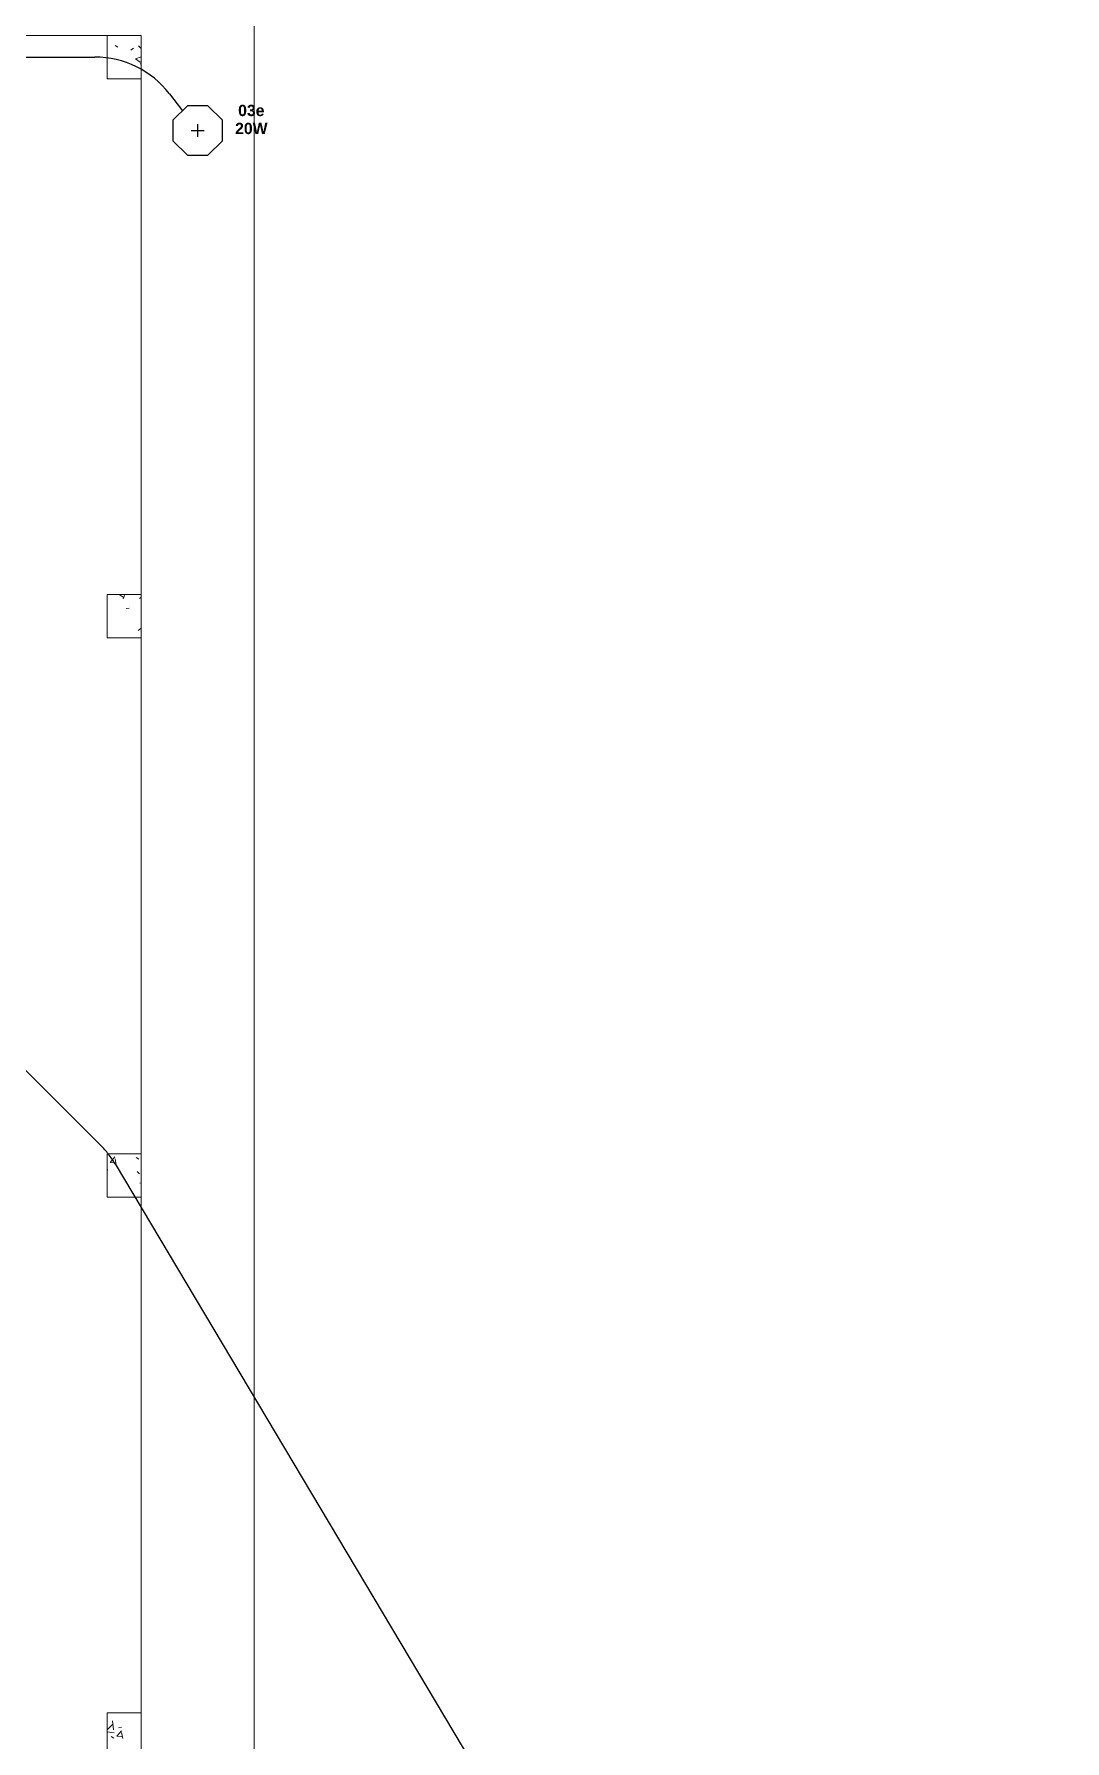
# Model space of a CAD drawing. Extents: x 1450 to 1868, y 82 to 351.
# Drawn here: x 1470.1 to 1475.57, y 185.36 to 194.43 of the extents above; entities that cross this region are included whole.
import ezdxf

# ---------------------------------------------------------------- set-up
doc = ezdxf.new("R2010")
doc.units = 0
doc.header["$LTSCALE"] = 0.5
doc.linetypes.add('ELETRODUTO_TETO', pattern=[1000, 1000, 0])
doc.layers.get('0').update_dxf_attribs({"linetype": 'CONTINUOUS'})
doc.layers.add('A-FLOR', color=192, linetype='CONTINUOUS', lineweight=9)
doc.layers.add('S-COLS', color=52, linetype='CONTINUOUS', lineweight=9)
for name, color, linetype in [('ELETRODUTO', 7, 'CONTINUOUS'), ('Iluminação', 7, 'CONTINUOUS'), ('INDICACAO_CIRCUITO', 2, 'CONTINUOUS'), ('INDICACAO_POTENCIA', 1, 'CONTINUOUS'), ('LUMINÁRIAS', 3, 'CONTINUOUS')]:
    doc.layers.add(name, color=color, linetype=linetype)
doc.styles.add('Arial', font='arialbd.ttf', dxfattribs={"height": 100})

# ---------------------------------------------------------------- blocks, each defined once
blk = doc.blocks.new('Pilar Retangular de Concreto - 18x23-V14-Planta Baixa')
at = {"layer": 'S-COLS'}
h = blk.add_hatch(dxfattribs=at)
h.set_pattern_fill('FP_27', color=256, style=0, pattern_type=2)
h.set_pattern_definition([(50, (36081.5, -23704.7), (364.368, -31.8783), [38.1, -419.1]), (355, (36081.5, -23704.7), (-70.486, 382.1133), [30.48, -335.28]), (100.451, (36111.87, -23707.35), (293.885, 350.2334), [32.38, -356.18]), (46.184, (36081.5, -23603.1), (542.1585, -84.086), [57.15, -628.65]), (96.636, (36126.7, -23610.1), (474.805, 494.8554), [48.57, -534.27]), (351.184, (36081.5, -23603.1), (474.81, 494.85), [45.72, -502.92]), (21, (36132.3, -23628.5), (303.2285, -204.5305), [38.1, -419.1]), (326, (36132.3, -23628.5), (123.604, 368.376), [30.48, -335.28]), (71.451, (36157.58, -23645.54), (426.834, 163.8427), [32.38, -356.18]), (37.5, (36081.51, -23704.7), (6.17665, 169.11015), [16.764, -314.452, 16.764, -660.146]), (37.5, (36081.51, -23704.7), (6.17665, 169.11015), [-347.98, -323.596, 16.764, -319.786]), (7.5, (36081.5, -23704.7), (133.6389, 200.3615), [16.764, -177.292, 16.764, -306.832, -128.27]), (7.5, (36081.5, -23704.7), (133.6389, 200.3615), [-517.652, 16.764, -111.506]), (327.5, (35968.22, -23704.7), (271.1818, -11.45836), [16.764, -110.236, 16.764, -905.256]), (327.5, (35968.22, -23704.7), (271.1818, -11.45836), [-143.764, -379.476, 16.764, -509.016]), (317.5, (35917.43, -23704.7), (296.2585, 50.8528), [16.764, -148.336, 16.764, -619.76]), (317.5, (35917.43, -23704.7), (296.2585, 50.8528), [-181.864, -246.38, 16.764, -356.616])])
h.paths.add_polyline_path([(-90, -115), (90, -115), (90, 115), (-90, 115)], flags=0)
for p, q in [((90, 115), (-90, 115)), ((-90, 115), (-90, -115)), ((90, -115), (90, 115)), ((-90, -115), (90, -115))]:
    blk.add_line(p, q, dxfattribs=at)
blk = doc.blocks.new('Pilar Retangular de Concreto - 18x23-V15-Planta Baixa')
at = {"layer": 'S-COLS'}
h = blk.add_hatch(dxfattribs=at)
h.set_pattern_fill('FP_28', color=256, style=0, pattern_type=2)
h.set_pattern_definition([(50, (36081.5, -26674.7), (364.368, -31.8783), [38.1, -419.1]), (355, (36081.5, -26674.7), (-70.486, 382.1133), [30.48, -335.28]), (100.451, (36111.87, -26677.35), (293.885, 350.2334), [32.38, -356.18]), (46.184, (36081.5, -26573.1), (542.1585, -84.086), [57.15, -628.65]), (96.636, (36126.7, -26580.1), (474.805, 494.8554), [48.57, -534.27]), (351.184, (36081.5, -26573.1), (474.81, 494.85), [45.72, -502.92]), (21, (36132.3, -26598.5), (303.2285, -204.5305), [38.1, -419.1]), (326, (36132.3, -26598.5), (123.604, 368.376), [30.48, -335.28]), (71.451, (36157.58, -26615.54), (426.834, 163.8427), [32.38, -356.18]), (37.5, (36081.51, -26674.7), (6.17665, 169.11015), [16.764, -314.452, 16.764, -660.146]), (37.5, (36081.51, -26674.7), (6.17665, 169.11015), [-347.98, -323.596, 16.764, -319.786]), (7.5, (36081.5, -26674.7), (133.6389, 200.3615), [16.764, -177.292, 16.764, -306.832, -128.27]), (7.5, (36081.5, -26674.7), (133.6389, 200.3615), [-517.652, 16.764, -111.506]), (327.5, (35968.22, -26674.7), (271.1818, -11.45836), [16.764, -110.236, 16.764, -905.256]), (327.5, (35968.22, -26674.7), (271.1818, -11.45836), [-143.764, -379.476, 16.764, -509.016]), (317.5, (35917.43, -26674.7), (296.2585, 50.8528), [16.764, -148.336, 16.764, -619.76]), (317.5, (35917.43, -26674.7), (296.2585, 50.8528), [-181.864, -246.38, 16.764, -356.616])])
h.paths.add_polyline_path([(90, -115), (90, -115), (90, 115), (-90, 115), (-90, -115)], flags=0)
for p, q in [((90, 115), (-90, 115)), ((-90, 115), (-90, -115)), ((90, -115), (90, 115)), ((-90, -115), (90, -115))]:
    blk.add_line(p, q, dxfattribs=at)
blk = doc.blocks.new('Pilar Retangular de Concreto - 18x23-V16-Planta Baixa')
at = {"layer": 'S-COLS'}
h = blk.add_hatch(dxfattribs=at)
h.set_pattern_fill('FP_29', color=256, style=0, pattern_type=2)
h.set_pattern_definition([(50, (36081.5, -29644.7), (364.368, -31.8783), [38.1, -419.1]), (355, (36081.5, -29644.7), (-70.486, 382.1133), [30.48, -335.28]), (100.451, (36111.87, -29647.36), (293.885, 350.2334), [32.38, -356.18]), (46.184, (36081.5, -29543.1), (542.1585, -84.086), [57.15, -628.65]), (96.636, (36126.7, -29550.1), (474.805, 494.8554), [48.57, -534.27]), (351.184, (36081.5, -29543.1), (474.81, 494.85), [45.72, -502.92]), (21, (36132.3, -29568.5), (303.2285, -204.5305), [38.1, -419.1]), (326, (36132.3, -29568.5), (123.604, 368.376), [30.48, -335.28]), (71.451, (36157.58, -29585.54), (426.834, 163.8427), [32.38, -356.18]), (37.5, (36081.51, -29644.7), (6.17665, 169.11015), [16.764, -314.452, 16.764, -660.146]), (37.5, (36081.51, -29644.7), (6.17665, 169.11015), [-347.98, -323.596, 16.764, -319.786]), (7.5, (36081.5, -29644.7), (133.6389, 200.3615), [16.764, -177.292, 16.764, -306.832, -128.27]), (7.5, (36081.5, -29644.7), (133.6389, 200.3615), [-517.652, 16.764, -111.506]), (327.5, (35968.22, -29644.7), (271.1818, -11.45836), [16.764, -110.236, 16.764, -905.256]), (327.5, (35968.22, -29644.7), (271.1818, -11.45836), [-143.764, -379.476, 16.764, -509.016]), (317.5, (35917.43, -29644.7), (296.2585, 50.8528), [16.764, -148.336, 16.764, -619.76]), (317.5, (35917.43, -29644.7), (296.2585, 50.8528), [-181.864, -246.38, 16.764, -356.616])])
h.paths.add_polyline_path([(-90, -115), (90, -115), (90, 115), (-90, 115)], flags=0)
for p, q in [((90, 115), (-90, 115)), ((-90, 115), (-90, -115)), ((90, -115), (90, 115)), ((-90, -115), (90, -115))]:
    blk.add_line(p, q, dxfattribs=at)
blk = doc.blocks.new('Pilar Retangular de Concreto - 18x23-V17-Planta Baixa')
at = {"layer": 'S-COLS'}
h = blk.add_hatch(dxfattribs=at)
h.set_pattern_fill('FP_30', color=256, style=0, pattern_type=2)
h.set_pattern_definition([(50, (36081.5, -32614.7), (364.368, -31.8783), [38.1, -419.1]), (355, (36081.5, -32614.7), (-70.4859, 382.1133), [30.48, -335.28]), (100.451, (36111.87, -32617.36), (293.885, 350.2334), [32.38, -356.18]), (46.184, (36081.5, -32513.1), (542.1585, -84.086), [57.15, -628.65]), (96.636, (36126.7, -32520.1), (474.805, 494.8554), [48.57, -534.27]), (351.184, (36081.5, -32513.1), (474.81, 494.85), [45.72, -502.92]), (21, (36132.3, -32538.5), (303.2285, -204.5305), [38.1, -419.1]), (326, (36132.3, -32538.5), (123.604, 368.376), [30.48, -335.28]), (71.451, (36157.58, -32555.54), (426.834, 163.8427), [32.38, -356.18]), (37.5, (36081.51, -32614.7), (6.17665, 169.11015), [16.764, -314.452, 16.764, -660.146]), (37.5, (36081.51, -32614.7), (6.17665, 169.11015), [-347.98, -323.596, 16.764, -319.786]), (7.5, (36081.5, -32614.7), (133.6389, 200.3615), [16.764, -177.292, 16.764, -306.832, -128.27]), (7.5, (36081.5, -32614.7), (133.6389, 200.3615), [-517.652, 16.764, -111.506]), (327.5, (35968.22, -32614.7), (271.1818, -11.45836), [16.764, -110.236, 16.764, -905.256]), (327.5, (35968.22, -32614.7), (271.1818, -11.45836), [-143.764, -379.476, 16.764, -509.016]), (317.5, (35917.43, -32614.7), (296.2585, 50.8528), [16.764, -148.336, 16.764, -619.76]), (317.5, (35917.43, -32614.7), (296.2585, 50.8528), [-181.864, -246.38, 16.764, -356.616])])
h.paths.add_polyline_path([(90, -115), (90, -115), (90, 115), (-90, 115), (-90, -115), (61.1, -115)], flags=0)
for p, q in [((90, 115), (-90, 115)), ((-90, 115), (-90, -115)), ((90, -115), (90, 115)), ((-90, -115), (90, -115))]:
    blk.add_line(p, q, dxfattribs=at)
blk = doc.blocks.new('*U291', base_point=(-46555.9, 19648.2))
at = {"layer": 'LUMINÁRIAS'}
blk.add_lwpolyline([(-46574.1, 19655.8), (-46574.1, 19640.7), (-46563.4, 19630.1), (-46548.4, 19630.1), (-46537.7, 19640.7), (-46537.7, 19655.8), (-46548.4, 19666.4), (-46563.4, 19666.4)], close=True, dxfattribs=at)
for points in [[(-46555.9, 19652.9), (-46555.9, 19643.6)], [(-46560.6, 19648.2), (-46551.2, 19648.2)]]:
    blk.add_lwpolyline(points, dxfattribs=at)
blk = doc.blocks.new('*U1123', base_point=(-33703.74, 39298.34))
at = {"linetype": 'ByBlock'}
blk.add_lwpolyline([(-33703.74, 39298.34), (-33642.82, 39237.42, 0.198912), (-33607.47, 39222.78), (-32964.66, 39222.78, -0.198912), (-32929.31, 39208.13), (-32730.03, 39008.85, -0.062104), (-32722.43, 38999.09), (-32218, 38152.41)], format="xyb", dxfattribs=at)
blk = doc.blocks.new('*U1833', base_point=(1463.792, 193.0693))
at = {"linetype": 'ByBlock'}
blk.add_lwpolyline([(1463.792, 193.0693), (1463.792, 193.8084, -0.414214), (1464.292, 194.3084), (1470.4209, 194.3084, -0.232805), (1470.8172, 194.1133), (1470.8865, 194.0231)], format="xyb", dxfattribs=at)

msp = doc.modelspace()

# ---------------------------------------------------------------- linework, layer by layer
at = {"layer": 'A-FLOR'}
for p, q in [((1471.267, 175.5734), (1471.267, 195.0234)), ((1470.487, 194.4234), (1467.953, 194.4234)), ((1470.667, 191.4534), (1470.667, 194.1934)), ((1470.667, 188.4834), (1470.667, 191.2234)), ((1470.667, 185.5134), (1470.667, 188.2534))]:
    msp.add_line(p, q, dxfattribs=at)

# ---------------------------------------------------------------- block references
at = {"layer": 'ELETRODUTO', "linetype": 'ELETRODUTO_TETO'}
msp.add_blockref('*U1833', (1463.792, 193.0693), dxfattribs=at)
at = {"layer": 'ELETRODUTO', "linetype": 'ELETRODUTO_TETO', "xscale": 0.01000000108748102, "yscale": 0.01000000108748102, "zscale": 0.01000000108748102}
msp.add_blockref('*U1123', (1460.7155, 191.4224), dxfattribs=at)
at = {"layer": 'Iluminação', "xscale": 0.007210252382215969, "yscale": 0.007210252382215969, "zscale": 0.007210252382215969}
msp.add_blockref('*U291', (1470.967, 193.9185), dxfattribs=at)
at = {"layer": 'S-COLS', "xscale": 0.00100000000000115, "yscale": 0.00100000000000115, "zscale": 0.00100000000000115}
for name, p in [('Pilar Retangular de Concreto - 18x23-V17-Planta Baixa', (1470.577, 194.3084)), ('Pilar Retangular de Concreto - 18x23-V16-Planta Baixa', (1470.577, 191.3384)), ('Pilar Retangular de Concreto - 18x23-V15-Planta Baixa', (1470.577, 188.3684)), ('Pilar Retangular de Concreto - 18x23-V14-Planta Baixa', (1470.577, 185.3984))]:
    msp.add_blockref(name, p, dxfattribs=at)

# ---------------------------------------------------------------- texts
at = {"layer": 'INDICACAO_CIRCUITO', "style": 'Arial'}
msp.add_text('03e', height=0.06, dxfattribs=at).set_placement((1471.1821, 193.9951))
at = {"layer": 'INDICACAO_POTENCIA', "style": 'Arial'}
msp.add_text('20W', height=0.06, dxfattribs=at).set_placement((1471.166, 193.8994))

doc.saveas('drawing.dxf')
